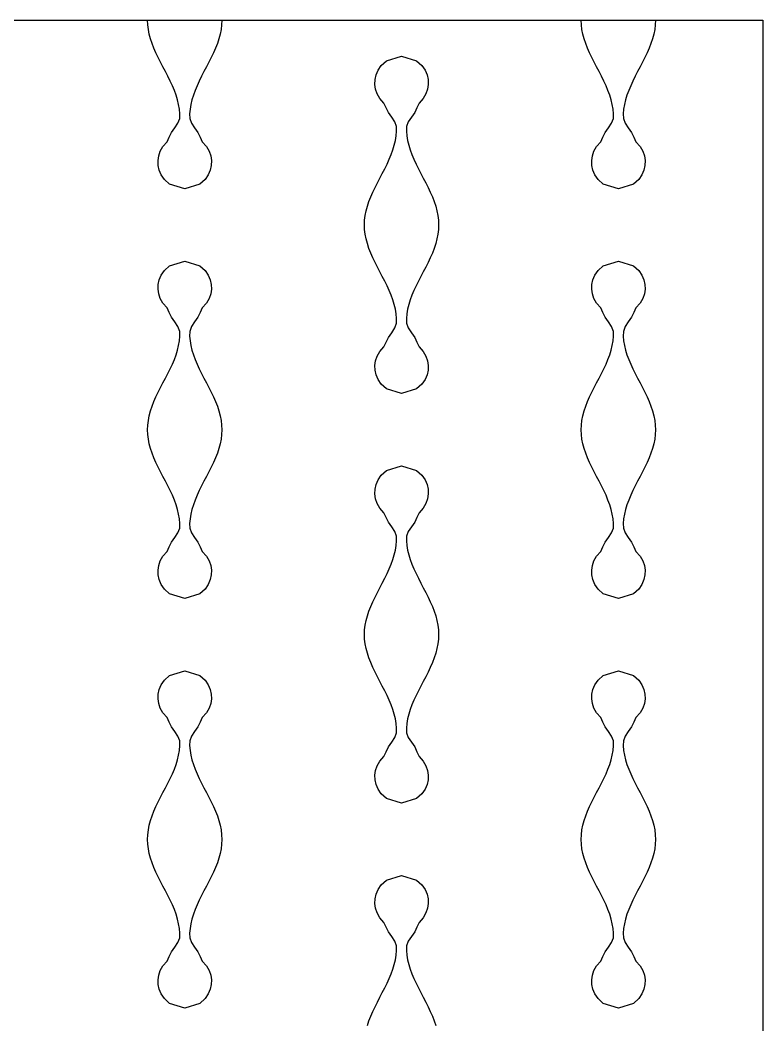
# Model space of a CAD drawing. Header units: millimetres. Extents: x 0 to 120, y 0 to 70.
# Drawn here: x 89.17 to 120, y 28.3 to 70 of the extents above; entities that cross this region are included whole.
import ezdxf

# ---------------------------------------------------------------- set-up
doc = ezdxf.new("R2010")
doc.units = ezdxf.units.MM
doc.layers.add('CUT', color=1, linetype='CONTINUOUS')

msp = doc.modelspace()

# ---------------------------------------------------------------- linework, layer by layer
at = {"layer": 'CUT'}
for points in [[(0, 70), (120, 70), (120, 0), (0, 0), (0, 70)], [(97.54, 70), (97.54, 70), (97.5322, 69.8056), (97.5091, 69.6111), (97.4711, 69.4167), (97.4192, 69.2222), (97.3546, 69.0278), (97.2787, 68.8333), (97.1933, 68.6389), (97.1004, 68.4444), (97.0022, 68.25), (96.9009, 68.0556), (96.7989, 67.8611), (96.6986, 67.6667), (96.6022, 67.4722), (96.512, 67.2778), (96.4302, 67.0833), (96.3586, 66.8889), (96.2988, 66.6944), (96.2523, 66.5), (96.2201, 66.3056), (96.203, 66.1111), (96.207, 65.9167), (96.2801, 65.7222), (96.4086, 65.5278), (96.5459, 65.3333), (96.6421, 65.1389), (96.7288, 64.9444), (96.9046, 64.75), (97.0148, 64.5556), (97.0797, 64.3611), (97.1073, 64.1667), (97.1004, 63.9722), (97.0582, 63.7778), (96.9764, 63.5833), (96.8433, 63.3889), (96.6272, 63.1944), (96, 63), (96, 63), (95.3728, 63.1944), (95.1567, 63.3889), (95.0236, 63.5833), (94.9418, 63.7778), (94.8996, 63.9722), (94.8927, 64.1667), (94.9203, 64.3611), (94.9852, 64.5556), (95.0954, 64.75), (95.2712, 64.9444), (95.3579, 65.1389), (95.4541, 65.3333), (95.5914, 65.5278), (95.7199, 65.7222), (95.793, 65.9167), (95.797, 66.1111), (95.7799, 66.3056), (95.7477, 66.5), (95.7012, 66.6944), (95.6414, 66.8889), (95.5698, 67.0833), (95.488, 67.2778), (95.3978, 67.4722), (95.3014, 67.6667), (95.2011, 67.8611), (95.0991, 68.0556), (94.9978, 68.25), (94.8996, 68.4444), (94.8067, 68.6389), (94.7213, 68.8333), (94.6454, 69.0278), (94.5808, 69.2222), (94.5289, 69.4167), (94.4909, 69.6111), (94.4678, 69.8056), (94.46, 70), (94.46, 70)], [(115.54, 70), (115.54, 70), (115.5322, 69.8056), (115.5091, 69.6111), (115.4711, 69.4167), (115.4192, 69.2222), (115.3546, 69.0278), (115.2787, 68.8333), (115.1933, 68.6389), (115.1004, 68.4444), (115.0022, 68.25), (114.9009, 68.0556), (114.7989, 67.8611), (114.6986, 67.6667), (114.6022, 67.4722), (114.512, 67.2778), (114.4302, 67.0833), (114.3586, 66.8889), (114.2988, 66.6944), (114.2523, 66.5), (114.2201, 66.3056), (114.203, 66.1111), (114.207, 65.9167), (114.2801, 65.7222), (114.4086, 65.5278), (114.5459, 65.3333), (114.6421, 65.1389), (114.7288, 64.9444), (114.9046, 64.75), (115.0148, 64.5556), (115.0797, 64.3611), (115.1073, 64.1667), (115.1004, 63.9722), (115.0582, 63.7778), (114.9764, 63.5833), (114.8433, 63.3889), (114.6272, 63.1944), (114, 63), (114, 63), (113.3728, 63.1944), (113.1567, 63.3889), (113.0236, 63.5833), (112.9418, 63.7778), (112.8996, 63.9722), (112.8927, 64.1667), (112.9203, 64.3611), (112.9852, 64.5556), (113.0954, 64.75), (113.2712, 64.9444), (113.3579, 65.1389), (113.4541, 65.3333), (113.5914, 65.5278), (113.7199, 65.7222), (113.793, 65.9167), (113.797, 66.1111), (113.7799, 66.3056), (113.7477, 66.5), (113.7012, 66.6944), (113.6414, 66.8889), (113.5698, 67.0833), (113.488, 67.2778), (113.3978, 67.4722), (113.3014, 67.6667), (113.2011, 67.8611), (113.0991, 68.0556), (112.9978, 68.25), (112.8996, 68.4444), (112.8067, 68.6389), (112.7213, 68.8333), (112.6454, 69.0278), (112.5808, 69.2222), (112.5289, 69.4167), (112.4909, 69.6111), (112.4678, 69.8056), (112.46, 70), (112.46, 70)], [(105, 68.5), (105.6272, 68.3056), (105.8433, 68.1111), (105.9764, 67.9167), (106.0582, 67.7222), (106.1004, 67.5278), (106.1073, 67.3333), (106.0797, 67.1389), (106.0148, 66.9444), (105.9046, 66.75), (105.7288, 66.5556), (105.6421, 66.3611), (105.5459, 66.1667), (105.4086, 65.9722), (105.2801, 65.7778), (105.207, 65.5833), (105.203, 65.3889), (105.2201, 65.1944), (105.2523, 65), (105.2988, 64.8056), (105.3586, 64.6111), (105.4302, 64.4167), (105.512, 64.2222), (105.6022, 64.0278), (105.6986, 63.8333), (105.7989, 63.6389), (105.9009, 63.4444), (106.0022, 63.25), (106.1004, 63.0556), (106.1933, 62.8611), (106.2787, 62.6667), (106.3546, 62.4722), (106.4192, 62.2778), (106.4711, 62.0833), (106.5091, 61.8889), (106.5322, 61.6944), (106.54, 61.5), (106.5322, 61.3056), (106.5091, 61.1111), (106.4711, 60.9167), (106.4192, 60.7222), (106.3546, 60.5278), (106.2787, 60.3333), (106.1933, 60.1389), (106.1004, 59.9444), (106.0022, 59.75), (105.9009, 59.5556), (105.7989, 59.3611), (105.6986, 59.1667), (105.6022, 58.9722), (105.512, 58.7778), (105.4302, 58.5833), (105.3586, 58.3889), (105.2988, 58.1944), (105.2523, 58), (105.2201, 57.8056), (105.203, 57.6111), (105.207, 57.4167), (105.2801, 57.2222), (105.4086, 57.0278), (105.5459, 56.8333), (105.6421, 56.6389), (105.7288, 56.4444), (105.9046, 56.25), (106.0148, 56.0556), (106.0797, 55.8611), (106.1073, 55.6667), (106.1004, 55.4722), (106.0582, 55.2778), (105.9764, 55.0833), (105.8433, 54.8889), (105.6272, 54.6944), (105, 54.5), (105, 54.5), (104.3728, 54.6944), (104.1567, 54.8889), (104.0236, 55.0833), (103.9418, 55.2778), (103.8996, 55.4722), (103.8927, 55.6667), (103.9203, 55.8611), (103.9852, 56.0556), (104.0954, 56.25), (104.2712, 56.4444), (104.3579, 56.6389), (104.4541, 56.8333), (104.5914, 57.0278), (104.7199, 57.2222), (104.793, 57.4167), (104.797, 57.6111), (104.7799, 57.8056), (104.7477, 58), (104.7012, 58.1944), (104.6414, 58.3889), (104.5698, 58.5833), (104.488, 58.7778), (104.3978, 58.9722), (104.3014, 59.1667), (104.2011, 59.3611), (104.0991, 59.5556), (103.9978, 59.75), (103.8996, 59.9444), (103.8067, 60.1389), (103.7213, 60.3333), (103.6454, 60.5278), (103.5808, 60.7222), (103.5289, 60.9167), (103.4909, 61.1111), (103.4678, 61.3056), (103.46, 61.5), (103.4678, 61.6944), (103.4909, 61.8889), (103.5289, 62.0833), (103.5808, 62.2778), (103.6454, 62.4722), (103.7213, 62.6667), (103.8067, 62.8611), (103.8996, 63.0556), (103.9978, 63.25), (104.0991, 63.4444), (104.2011, 63.6389), (104.3014, 63.8333), (104.3978, 64.0278), (104.488, 64.2222), (104.5698, 64.4167), (104.6414, 64.6111), (104.7012, 64.8056), (104.7477, 65), (104.7799, 65.1944), (104.797, 65.3889), (104.793, 65.5833), (104.7199, 65.7778), (104.5914, 65.9722), (104.4541, 66.1667), (104.3579, 66.3611), (104.2712, 66.5556), (104.0954, 66.75), (103.9852, 66.9444), (103.9203, 67.1389), (103.8927, 67.3333), (103.8996, 67.5278), (103.9418, 67.7222), (104.0236, 67.9167), (104.1567, 68.1111), (104.3728, 68.3056), (105, 68.5), (105, 68.5)], [(96, 60), (96.6272, 59.8056), (96.8433, 59.6111), (96.9764, 59.4167), (97.0582, 59.2222), (97.1004, 59.0278), (97.1073, 58.8333), (97.0797, 58.6389), (97.0148, 58.4444), (96.9046, 58.25), (96.7288, 58.0556), (96.6421, 57.8611), (96.5459, 57.6667), (96.4086, 57.4722), (96.2801, 57.2778), (96.207, 57.0833), (96.203, 56.8889), (96.2201, 56.6944), (96.2523, 56.5), (96.2988, 56.3056), (96.3586, 56.1111), (96.4302, 55.9167), (96.512, 55.7222), (96.6022, 55.5278), (96.6986, 55.3333), (96.7989, 55.1389), (96.9009, 54.9444), (97.0022, 54.75), (97.1004, 54.5556), (97.1933, 54.3611), (97.2787, 54.1667), (97.3546, 53.9722), (97.4192, 53.7778), (97.4711, 53.5833), (97.5091, 53.3889), (97.5322, 53.1944), (97.54, 53), (97.5322, 52.8056), (97.5091, 52.6111), (97.4711, 52.4167), (97.4192, 52.2222), (97.3546, 52.0278), (97.2787, 51.8333), (97.1933, 51.6389), (97.1004, 51.4444), (97.0022, 51.25), (96.9009, 51.0556), (96.7989, 50.8611), (96.6986, 50.6667), (96.6022, 50.4722), (96.512, 50.2778), (96.4302, 50.0833), (96.3586, 49.8889), (96.2988, 49.6944), (96.2523, 49.5), (96.2201, 49.3056), (96.203, 49.1111), (96.207, 48.9167), (96.2801, 48.7222), (96.4086, 48.5278), (96.5459, 48.3333), (96.6421, 48.1389), (96.7288, 47.9444), (96.9046, 47.75), (97.0148, 47.5556), (97.0797, 47.3611), (97.1073, 47.1667), (97.1004, 46.9722), (97.0582, 46.7778), (96.9764, 46.5833), (96.8433, 46.3889), (96.6272, 46.1944), (96, 46), (96, 46), (95.3728, 46.1944), (95.1567, 46.3889), (95.0236, 46.5833), (94.9418, 46.7778), (94.8996, 46.9722), (94.8927, 47.1667), (94.9203, 47.3611), (94.9852, 47.5556), (95.0954, 47.75), (95.2712, 47.9444), (95.3579, 48.1389), (95.4541, 48.3333), (95.5914, 48.5278), (95.7199, 48.7222), (95.793, 48.9167), (95.797, 49.1111), (95.7799, 49.3056), (95.7477, 49.5), (95.7012, 49.6944), (95.6414, 49.8889), (95.5698, 50.0833), (95.488, 50.2778), (95.3978, 50.4722), (95.3014, 50.6667), (95.2011, 50.8611), (95.0991, 51.0556), (94.9978, 51.25), (94.8996, 51.4444), (94.8067, 51.6389), (94.7213, 51.8333), (94.6454, 52.0278), (94.5808, 52.2222), (94.5289, 52.4167), (94.4909, 52.6111), (94.4678, 52.8056), (94.46, 53), (94.4678, 53.1944), (94.4909, 53.3889), (94.5289, 53.5833), (94.5808, 53.7778), (94.6454, 53.9722), (94.7213, 54.1667), (94.8067, 54.3611), (94.8996, 54.5556), (94.9978, 54.75), (95.0991, 54.9444), (95.2011, 55.1389), (95.3014, 55.3333), (95.3978, 55.5278), (95.488, 55.7222), (95.5698, 55.9167), (95.6414, 56.1111), (95.7012, 56.3056), (95.7477, 56.5), (95.7799, 56.6944), (95.797, 56.8889), (95.793, 57.0833), (95.7199, 57.2778), (95.5914, 57.4722), (95.4541, 57.6667), (95.3579, 57.8611), (95.2712, 58.0556), (95.0954, 58.25), (94.9852, 58.4444), (94.9203, 58.6389), (94.8927, 58.8333), (94.8996, 59.0278), (94.9418, 59.2222), (95.0236, 59.4167), (95.1567, 59.6111), (95.3728, 59.8056), (96, 60), (96, 60)], [(114, 60), (114.6272, 59.8056), (114.8433, 59.6111), (114.9764, 59.4167), (115.0582, 59.2222), (115.1004, 59.0278), (115.1073, 58.8333), (115.0797, 58.6389), (115.0148, 58.4444), (114.9046, 58.25), (114.7288, 58.0556), (114.6421, 57.8611), (114.5459, 57.6667), (114.4086, 57.4722), (114.2801, 57.2778), (114.207, 57.0833), (114.203, 56.8889), (114.2201, 56.6944), (114.2523, 56.5), (114.2988, 56.3056), (114.3586, 56.1111), (114.4302, 55.9167), (114.512, 55.7222), (114.6022, 55.5278), (114.6986, 55.3333), (114.7989, 55.1389), (114.9009, 54.9444), (115.0022, 54.75), (115.1004, 54.5556), (115.1933, 54.3611), (115.2787, 54.1667), (115.3546, 53.9722), (115.4192, 53.7778), (115.4711, 53.5833), (115.5091, 53.3889), (115.5322, 53.1944), (115.54, 53), (115.5322, 52.8056), (115.5091, 52.6111), (115.4711, 52.4167), (115.4192, 52.2222), (115.3546, 52.0278), (115.2787, 51.8333), (115.1933, 51.6389), (115.1004, 51.4444), (115.0022, 51.25), (114.9009, 51.0556), (114.7989, 50.8611), (114.6986, 50.6667), (114.6022, 50.4722), (114.512, 50.2778), (114.4302, 50.0833), (114.3586, 49.8889), (114.2988, 49.6944), (114.2523, 49.5), (114.2201, 49.3056), (114.203, 49.1111), (114.207, 48.9167), (114.2801, 48.7222), (114.4086, 48.5278), (114.5459, 48.3333), (114.6421, 48.1389), (114.7288, 47.9444), (114.9046, 47.75), (115.0148, 47.5556), (115.0797, 47.3611), (115.1073, 47.1667), (115.1004, 46.9722), (115.0582, 46.7778), (114.9764, 46.5833), (114.8433, 46.3889), (114.6272, 46.1944), (114, 46), (114, 46), (113.3728, 46.1944), (113.1567, 46.3889), (113.0236, 46.5833), (112.9418, 46.7778), (112.8996, 46.9722), (112.8927, 47.1667), (112.9203, 47.3611), (112.9852, 47.5556), (113.0954, 47.75), (113.2712, 47.9444), (113.3579, 48.1389), (113.4541, 48.3333), (113.5914, 48.5278), (113.7199, 48.7222), (113.793, 48.9167), (113.797, 49.1111), (113.7799, 49.3056), (113.7477, 49.5), (113.7012, 49.6944), (113.6414, 49.8889), (113.5698, 50.0833), (113.488, 50.2778), (113.3978, 50.4722), (113.3014, 50.6667), (113.2011, 50.8611), (113.0991, 51.0556), (112.9978, 51.25), (112.8996, 51.4444), (112.8067, 51.6389), (112.7213, 51.8333), (112.6454, 52.0278), (112.5808, 52.2222), (112.5289, 52.4167), (112.4909, 52.6111), (112.4678, 52.8056), (112.46, 53), (112.4678, 53.1944), (112.4909, 53.3889), (112.5289, 53.5833), (112.5808, 53.7778), (112.6454, 53.9722), (112.7213, 54.1667), (112.8067, 54.3611), (112.8996, 54.5556), (112.9978, 54.75), (113.0991, 54.9444), (113.2011, 55.1389), (113.3014, 55.3333), (113.3978, 55.5278), (113.488, 55.7222), (113.5698, 55.9167), (113.6414, 56.1111), (113.7012, 56.3056), (113.7477, 56.5), (113.7799, 56.6944), (113.797, 56.8889), (113.793, 57.0833), (113.7199, 57.2778), (113.5914, 57.4722), (113.4541, 57.6667), (113.3579, 57.8611), (113.2712, 58.0556), (113.0954, 58.25), (112.9852, 58.4444), (112.9203, 58.6389), (112.8927, 58.8333), (112.8996, 59.0278), (112.9418, 59.2222), (113.0236, 59.4167), (113.1567, 59.6111), (113.3728, 59.8056), (114, 60), (114, 60)], [(105, 51.5), (105.6272, 51.3056), (105.8433, 51.1111), (105.9764, 50.9167), (106.0582, 50.7222), (106.1004, 50.5278), (106.1073, 50.3333), (106.0797, 50.1389), (106.0148, 49.9444), (105.9046, 49.75), (105.7288, 49.5556), (105.6421, 49.3611), (105.5459, 49.1667), (105.4086, 48.9722), (105.2801, 48.7778), (105.207, 48.5833), (105.203, 48.3889), (105.2201, 48.1944), (105.2523, 48), (105.2988, 47.8056), (105.3586, 47.6111), (105.4302, 47.4167), (105.512, 47.2222), (105.6022, 47.0278), (105.6986, 46.8333), (105.7989, 46.6389), (105.9009, 46.4444), (106.0022, 46.25), (106.1004, 46.0556), (106.1933, 45.8611), (106.2787, 45.6667), (106.3546, 45.4722), (106.4192, 45.2778), (106.4711, 45.0833), (106.5091, 44.8889), (106.5322, 44.6944), (106.54, 44.5), (106.5322, 44.3056), (106.5091, 44.1111), (106.4711, 43.9167), (106.4192, 43.7222), (106.3546, 43.5278), (106.2787, 43.3333), (106.1933, 43.1389), (106.1004, 42.9444), (106.0022, 42.75), (105.9009, 42.5556), (105.7989, 42.3611), (105.6986, 42.1667), (105.6022, 41.9722), (105.512, 41.7778), (105.4302, 41.5833), (105.3586, 41.3889), (105.2988, 41.1944), (105.2523, 41), (105.2201, 40.8056), (105.203, 40.6111), (105.207, 40.4167), (105.2801, 40.2222), (105.4086, 40.0278), (105.5459, 39.8333), (105.6421, 39.6389), (105.7288, 39.4444), (105.9046, 39.25), (106.0148, 39.0556), (106.0797, 38.8611), (106.1073, 38.6667), (106.1004, 38.4722), (106.0582, 38.2778), (105.9764, 38.0833), (105.8433, 37.8889), (105.6272, 37.6944), (105, 37.5), (105, 37.5), (104.3728, 37.6944), (104.1567, 37.8889), (104.0236, 38.0833), (103.9418, 38.2778), (103.8996, 38.4722), (103.8927, 38.6667), (103.9203, 38.8611), (103.9852, 39.0556), (104.0954, 39.25), (104.2712, 39.4444), (104.3579, 39.6389), (104.4541, 39.8333), (104.5914, 40.0278), (104.7199, 40.2222), (104.793, 40.4167), (104.797, 40.6111), (104.7799, 40.8056), (104.7477, 41), (104.7012, 41.1944), (104.6414, 41.3889), (104.5698, 41.5833), (104.488, 41.7778), (104.3978, 41.9722), (104.3014, 42.1667), (104.2011, 42.3611), (104.0991, 42.5556), (103.9978, 42.75), (103.8996, 42.9444), (103.8067, 43.1389), (103.7213, 43.3333), (103.6454, 43.5278), (103.5808, 43.7222), (103.5289, 43.9167), (103.4909, 44.1111), (103.4678, 44.3056), (103.46, 44.5), (103.4678, 44.6944), (103.4909, 44.8889), (103.5289, 45.0833), (103.5808, 45.2778), (103.6454, 45.4722), (103.7213, 45.6667), (103.8067, 45.8611), (103.8996, 46.0556), (103.9978, 46.25), (104.0991, 46.4444), (104.2011, 46.6389), (104.3014, 46.8333), (104.3978, 47.0278), (104.488, 47.2222), (104.5698, 47.4167), (104.6414, 47.6111), (104.7012, 47.8056), (104.7477, 48), (104.7799, 48.1944), (104.797, 48.3889), (104.793, 48.5833), (104.7199, 48.7778), (104.5914, 48.9722), (104.4541, 49.1667), (104.3579, 49.3611), (104.2712, 49.5556), (104.0954, 49.75), (103.9852, 49.9444), (103.9203, 50.1389), (103.8927, 50.3333), (103.8996, 50.5278), (103.9418, 50.7222), (104.0236, 50.9167), (104.1567, 51.1111), (104.3728, 51.3056), (105, 51.5), (105, 51.5)], [(96, 43), (96.6272, 42.8056), (96.8433, 42.6111), (96.9764, 42.4167), (97.0582, 42.2222), (97.1004, 42.0278), (97.1073, 41.8333), (97.0797, 41.6389), (97.0148, 41.4444), (96.9046, 41.25), (96.7288, 41.0556), (96.6421, 40.8611), (96.5459, 40.6667), (96.4086, 40.4722), (96.2801, 40.2778), (96.207, 40.0833), (96.203, 39.8889), (96.2201, 39.6944), (96.2523, 39.5), (96.2988, 39.3056), (96.3586, 39.1111), (96.4302, 38.9167), (96.512, 38.7222), (96.6022, 38.5278), (96.6986, 38.3333), (96.7989, 38.1389), (96.9009, 37.9444), (97.0022, 37.75), (97.1004, 37.5556), (97.1933, 37.3611), (97.2787, 37.1667), (97.3546, 36.9722), (97.4192, 36.7778), (97.4711, 36.5833), (97.5091, 36.3889), (97.5322, 36.1944), (97.54, 36), (97.5322, 35.8056), (97.5091, 35.6111), (97.4711, 35.4167), (97.4192, 35.2222), (97.3546, 35.0278), (97.2787, 34.8333), (97.1933, 34.6389), (97.1004, 34.4444), (97.0022, 34.25), (96.9009, 34.0556), (96.7989, 33.8611), (96.6986, 33.6667), (96.6022, 33.4722), (96.512, 33.2778), (96.4302, 33.0833), (96.3586, 32.8889), (96.2988, 32.6944), (96.2523, 32.5), (96.2201, 32.3056), (96.203, 32.1111), (96.207, 31.9167), (96.2801, 31.7222), (96.4086, 31.5278), (96.5459, 31.3333), (96.6421, 31.1389), (96.7288, 30.9444), (96.9046, 30.75), (97.0148, 30.5556), (97.0797, 30.3611), (97.1073, 30.1667), (97.1004, 29.9722), (97.0582, 29.7778), (96.9764, 29.5833), (96.8433, 29.3889), (96.6272, 29.1944), (96, 29), (96, 29), (95.3728, 29.1944), (95.1567, 29.3889), (95.0236, 29.5833), (94.9418, 29.7778), (94.8996, 29.9722), (94.8927, 30.1667), (94.9203, 30.3611), (94.9852, 30.5556), (95.0954, 30.75), (95.2712, 30.9444), (95.3579, 31.1389), (95.4541, 31.3333), (95.5914, 31.5278), (95.7199, 31.7222), (95.793, 31.9167), (95.797, 32.1111), (95.7799, 32.3056), (95.7477, 32.5), (95.7012, 32.6944), (95.6414, 32.8889), (95.5698, 33.0833), (95.488, 33.2778), (95.3978, 33.4722), (95.3014, 33.6667), (95.2011, 33.8611), (95.0991, 34.0556), (94.9978, 34.25), (94.8996, 34.4444), (94.8067, 34.6389), (94.7213, 34.8333), (94.6454, 35.0278), (94.5808, 35.2222), (94.5289, 35.4167), (94.4909, 35.6111), (94.4678, 35.8056), (94.46, 36), (94.4678, 36.1944), (94.4909, 36.3889), (94.5289, 36.5833), (94.5808, 36.7778), (94.6454, 36.9722), (94.7213, 37.1667), (94.8067, 37.3611), (94.8996, 37.5556), (94.9978, 37.75), (95.0991, 37.9444), (95.2011, 38.1389), (95.3014, 38.3333), (95.3978, 38.5278), (95.488, 38.7222), (95.5698, 38.9167), (95.6414, 39.1111), (95.7012, 39.3056), (95.7477, 39.5), (95.7799, 39.6944), (95.797, 39.8889), (95.793, 40.0833), (95.7199, 40.2778), (95.5914, 40.4722), (95.4541, 40.6667), (95.3579, 40.8611), (95.2712, 41.0556), (95.0954, 41.25), (94.9852, 41.4444), (94.9203, 41.6389), (94.8927, 41.8333), (94.8996, 42.0278), (94.9418, 42.2222), (95.0236, 42.4167), (95.1567, 42.6111), (95.3728, 42.8056), (96, 43), (96, 43)], [(114, 43), (114.6272, 42.8056), (114.8433, 42.6111), (114.9764, 42.4167), (115.0582, 42.2222), (115.1004, 42.0278), (115.1073, 41.8333), (115.0797, 41.6389), (115.0148, 41.4444), (114.9046, 41.25), (114.7288, 41.0556), (114.6421, 40.8611), (114.5459, 40.6667), (114.4086, 40.4722), (114.2801, 40.2778), (114.207, 40.0833), (114.203, 39.8889), (114.2201, 39.6944), (114.2523, 39.5), (114.2988, 39.3056), (114.3586, 39.1111), (114.4302, 38.9167), (114.512, 38.7222), (114.6022, 38.5278), (114.6986, 38.3333), (114.7989, 38.1389), (114.9009, 37.9444), (115.0022, 37.75), (115.1004, 37.5556), (115.1933, 37.3611), (115.2787, 37.1667), (115.3546, 36.9722), (115.4192, 36.7778), (115.4711, 36.5833), (115.5091, 36.3889), (115.5322, 36.1944), (115.54, 36), (115.5322, 35.8056), (115.5091, 35.6111), (115.4711, 35.4167), (115.4192, 35.2222), (115.3546, 35.0278), (115.2787, 34.8333), (115.1933, 34.6389), (115.1004, 34.4444), (115.0022, 34.25), (114.9009, 34.0556), (114.7989, 33.8611), (114.6986, 33.6667), (114.6022, 33.4722), (114.512, 33.2778), (114.4302, 33.0833), (114.3586, 32.8889), (114.2988, 32.6944), (114.2523, 32.5), (114.2201, 32.3056), (114.203, 32.1111), (114.207, 31.9167), (114.2801, 31.7222), (114.4086, 31.5278), (114.5459, 31.3333), (114.6421, 31.1389), (114.7288, 30.9444), (114.9046, 30.75), (115.0148, 30.5556), (115.0797, 30.3611), (115.1073, 30.1667), (115.1004, 29.9722), (115.0582, 29.7778), (114.9764, 29.5833), (114.8433, 29.3889), (114.6272, 29.1944), (114, 29), (114, 29), (113.3728, 29.1944), (113.1567, 29.3889), (113.0236, 29.5833), (112.9418, 29.7778), (112.8996, 29.9722), (112.8927, 30.1667), (112.9203, 30.3611), (112.9852, 30.5556), (113.0954, 30.75), (113.2712, 30.9444), (113.3579, 31.1389), (113.4541, 31.3333), (113.5914, 31.5278), (113.7199, 31.7222), (113.793, 31.9167), (113.797, 32.1111), (113.7799, 32.3056), (113.7477, 32.5), (113.7012, 32.6944), (113.6414, 32.8889), (113.5698, 33.0833), (113.488, 33.2778), (113.3978, 33.4722), (113.3014, 33.6667), (113.2011, 33.8611), (113.0991, 34.0556), (112.9978, 34.25), (112.8996, 34.4444), (112.8067, 34.6389), (112.7213, 34.8333), (112.6454, 35.0278), (112.5808, 35.2222), (112.5289, 35.4167), (112.4909, 35.6111), (112.4678, 35.8056), (112.46, 36), (112.4678, 36.1944), (112.4909, 36.3889), (112.5289, 36.5833), (112.5808, 36.7778), (112.6454, 36.9722), (112.7213, 37.1667), (112.8067, 37.3611), (112.8996, 37.5556), (112.9978, 37.75), (113.0991, 37.9444), (113.2011, 38.1389), (113.3014, 38.3333), (113.3978, 38.5278), (113.488, 38.7222), (113.5698, 38.9167), (113.6414, 39.1111), (113.7012, 39.3056), (113.7477, 39.5), (113.7799, 39.6944), (113.797, 39.8889), (113.793, 40.0833), (113.7199, 40.2778), (113.5914, 40.4722), (113.4541, 40.6667), (113.3579, 40.8611), (113.2712, 41.0556), (113.0954, 41.25), (112.9852, 41.4444), (112.9203, 41.6389), (112.8927, 41.8333), (112.8996, 42.0278), (112.9418, 42.2222), (113.0236, 42.4167), (113.1567, 42.6111), (113.3728, 42.8056), (114, 43), (114, 43)], [(103.5808, 28.2778), (103.6454, 28.4722), (103.7213, 28.6667), (103.8067, 28.8611), (103.8996, 29.0556), (103.9978, 29.25), (104.0991, 29.4444), (104.2011, 29.6389), (104.3014, 29.8333), (104.3978, 30.0278), (104.488, 30.2222), (104.5698, 30.4167), (104.6414, 30.6111), (104.7012, 30.8056), (104.7477, 31), (104.7799, 31.1944), (104.797, 31.3889), (104.793, 31.5833), (104.7199, 31.7778), (104.5914, 31.9722), (104.4541, 32.1667), (104.3579, 32.3611), (104.2712, 32.5556), (104.0954, 32.75), (103.9852, 32.9444), (103.9203, 33.1389), (103.8927, 33.3333), (103.8996, 33.5278), (103.9418, 33.7222), (104.0236, 33.9167), (104.1567, 34.1111), (104.3728, 34.3056), (105, 34.5), (105, 34.5)], [(105, 34.5), (105.6272, 34.3056), (105.8433, 34.1111), (105.9764, 33.9167), (106.0582, 33.7222), (106.1004, 33.5278), (106.1073, 33.3333), (106.0797, 33.1389), (106.0148, 32.9444), (105.9046, 32.75), (105.7288, 32.5556), (105.6421, 32.3611), (105.5459, 32.1667), (105.4086, 31.9722), (105.2801, 31.7778), (105.207, 31.5833), (105.203, 31.3889), (105.2201, 31.1944), (105.2523, 31), (105.2988, 30.8056), (105.3586, 30.6111), (105.4302, 30.4167), (105.512, 30.2222), (105.6022, 30.0278), (105.6986, 29.8333), (105.7989, 29.6389), (105.9009, 29.4444), (106.0022, 29.25), (106.1004, 29.0556), (106.1933, 28.8611), (106.2787, 28.6667), (106.3546, 28.4722), (106.4192, 28.2778)]]:
    msp.add_lwpolyline(points, dxfattribs=at)

doc.saveas('drawing.dxf')
